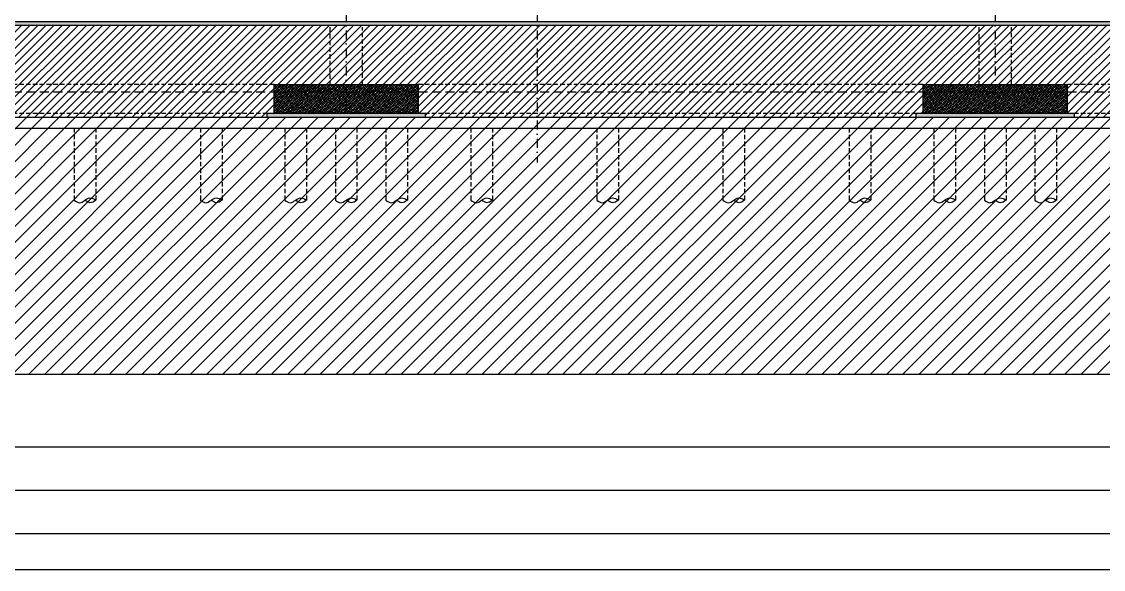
# Model space of a CAD drawing. Header units: centimetres. Extents: x 26569 to 160723, y -3143 to 14565.
# Drawn here: x 107608 to 110608, y -3143 to -1622 of the extents above; entities that cross this region are included whole.
import ezdxf

# ---------------------------------------------------------------- set-up
doc = ezdxf.new("R2010")
doc.units = ezdxf.units.CM
doc.header["$LTSCALE"] = 100
doc.linetypes.add('DASHDOT2', pattern=[0.5, 0.25, -0.125, 0, -0.125])
doc.linetypes.add('HIDDEN2', pattern=[0.1875, 0.125, -0.0625])
for name, color, linetype in [('A-ANNO-GRID', 155, 'DASHDOT2'), ('A-ANNO-TTBL', 157, 'Continuous'), ('A-ELEV-01', 255, 'Continuous'), ('A-HATCH', 253, 'Continuous'), ('A-WALL-INSL', 249, 'Continuous'), ('L-TOPO', 49, 'Continuous'), ('S-CONC', 5, 'Continuous'), ('S-HTCH', 8, 'Continuous')]:
    doc.layers.add(name, color=color, linetype=linetype)

# ---------------------------------------------------------------- blocks, each defined once
blk = doc.blocks.new('JET GROUT')
at = {"linetype": 'HIDDEN2'}
for points in [[(-30, 0), (-30, -200)], [(30, 0), (30, -200)]]:
    blk.add_lwpolyline(points, dxfattribs=at)
blk.add_spline([(-30, -200), (-15.3, -207.2), (13.4, -194.1), (30, -200)], degree=3)
blk.add_open_spline([(0, -200.3), (4.4, -203.3), (14.5, -209.5), (24.5, -203.3), (30, -200)], degree=3, knots=[179.801197, 179.801197, 179.801197, 179.801197, 259.646208, 355.156763, 355.156763, 355.156763, 355.156763])

msp = doc.modelspace()

# ---------------------------------------------------------------- hatches: boundary and pattern name
at = {"layer": 'A-HATCH'}
h = msp.add_hatch(dxfattribs=at)
h.set_pattern_fill('LINE', color=256, scale=10, angle=45, style=0)
h.set_pattern_definition([(45, (106135.94, -7190.227), (-22.45064, 22.45064), [])])
h.paths.add_polyline_path([(126881.01, -1756.54), (126881.01, -2601.62), (101281.01, -2601.62), (101281.01, -1756.54), (102301.76, -1756.54), (102301.76, -1856.54), (102451.76, -1856.54), (102451.76, -1826.54), (102321.78, -1826.54), (102321.78, -1646.54), (103061.73, -1646.54), (103061.73, -1795.54), (102906.73, -1795.54), (102906.73, -1877.54), (102892.73, -1877.54), (102892.73, -1887.54), (123123.73, -1887.54), (123123.73, -1877.54), (123108.73, -1877.54), (123108.73, -1795.54), (122652.23, -1795.54), (122652.23, -1731.54), (122957.73, -1731.55), (125765.67, -1776.54), (125765.99, -1756.54)])
h.paths.add_polyline_path([(102788.51, -1669.74), (102455.56, -1669.74), (102455.56, -1889.32), (102788.51, -1889.32)], flags=16)
h.paths.add_polyline_path([(117434.41, -2194.81), (117733.11, -2194.81), (117733.11, -2377.65), (117434.41, -2377.65)], flags=16)
h.paths.add_polyline_path([(106641, -2194.81), (106939.7, -2194.81), (106939.7, -2377.65), (106641, -2377.65)], flags=16)
h.paths.add_polyline_path([(104417.31, -2194.81), (104716.01, -2194.81), (104716.01, -2377.65), (104417.31, -2377.65)], flags=16)
h = msp.add_hatch(dxfattribs=at)
h.set_pattern_fill('LINE', color=256, scale=5, angle=45, style=0)
h.set_pattern_definition([(45, (106135.94, -7190.227), (-11.22532, 11.22532), [])])
h.paths.add_polyline_path([(103093.73, -1795.54), (103093.73, -1641.54), (104847.73, -1641.54), (104847.73, -1631.54), (120731.73, -1631.54), (120742.73, -1631.54), (122625.73, -1631.54), (122625.73, -1877.54), (122611.23, -1877.54), (122611.23, -1887.54), (121327.73, -1887.54), (121327.73, -1877.54), (121308.23, -1877.04), (121308.23, -1796.04), (120907.23, -1796.04), (120907.23, -1877.54), (120887.73, -1877.54), (120887.73, -1887.54), (119527.73, -1887.54), (119527.73, -1877.54), (119508.23, -1877.54), (119508.23, -1796.04), (119107.23, -1796.04), (119107.23, -1877.54), (119087.73, -1877.54), (119087.73, -1887.54), (117727.73, -1887.54), (117727.73, -1877.54), (117708.23, -1877.54), (117708.23, -1796.04), (117307.23, -1796.04), (117307.23, -1877.54), (117287.73, -1877.54), (117287.73, -1887.54), (115927.73, -1887.54), (115927.73, -1877.54), (115908.23, -1877.54), (115908.23, -1796.04), (115507.23, -1796.04), (115507.23, -1877.54), (115487.73, -1877.54), (115487.73, -1887.54), (114127.73, -1887.54), (114127.73, -1877.54), (114108.23, -1877.54), (114108.23, -1796.04), (113607.23, -1796.04), (113607.23, -1877.54), (113587.73, -1877.54), (113587.73, -1887.54), (112327.73, -1887.54), (112327.73, -1877.54), (112308.23, -1877.54), (112308.23, -1796.04), (111907.23, -1796.04), (111907.23, -1877.54), (111887.73, -1877.54), (111887.73, -1887.54), (110527.73, -1887.54), (110527.73, -1877.54), (110508.23, -1877.54), (110508.23, -1796.04), (110107.23, -1796.04), (110107.23, -1877.54), (110087.73, -1877.54), (110087.73, -1887.54), (108727.73, -1887.54), (108727.73, -1877.54), (108708.23, -1877.54), (108708.23, -1796.04), (108307.23, -1796.04), (108307.23, -1877.54), (108287.73, -1877.54), (108287.73, -1887.54), (106927.73, -1887.54), (106927.73, -1877.54), (106908.23, -1877.54), (106908.23, -1796.04), (106507.23, -1796.04), (106507.23, -1877.54), (106487.73, -1877.54), (106487.73, -1887.54), (105122.73, -1887.54), (105122.73, -1877.54), (105108.23, -1877.54), (105108.73, -1795.54)])
at = {"layer": 'S-HTCH'}
h = msp.add_hatch(dxfattribs=at)
h.set_pattern_fill('AR-CONC', color=256, scale=0.1, style=0)
h.set_pattern_definition([(50, (-26454.642, -0.04), (18.2184669, -1.5939086), [1.905, -20.955]), (355, (-26454.642, -0.04), (-3.5243421, 19.1056845), [1.524, -16.7640584]), (100.451445, (-26453.124, -0.173), (14.6941247, 17.5117752), [1.6190009, -17.8090245]), (46.1842, (-26454.642, 5.04), (27.107904, -4.2042328), [2.8575, -31.4325]), (96.635558, (-26452.383, 4.69), (23.7404134, 24.7426125), [2.4285023, -26.713561]), (351.184151, (-26454.642, 5.04), (23.7404134, 24.7426125), [2.2859967, -25.145973]), (21, (-26452.102, 3.77), (15.1614391, -10.2265198), [1.905, -20.955]), (326, (-26452.102, 3.77), (6.1802028, 18.4187966), [1.524, -16.764]), (71.451445, (-26450.838, 2.917), (21.341642, 8.1922769), [1.6190009, -17.8089938]), (37.5, (-26454.642, -0.04), (0.30886033, 8.4555039), [0, -16.5608, 0, -17.018, 0, -16.8275]), (7.5, (-26454.642, -0.04), (6.68196625, 10.0180575), [0, -9.7028, 0, -16.1798, 0, -6.4135]), (327.5, (-26460.306, -0.04), (13.55905952, -0.5728744), [0, -6.35, 0, -19.812, 0, -26.289]), (317.5, (-26462.846, -0.04), (14.8129181, 2.5426491), [0, -8.255, 0, -13.1572, 0, -18.669])])
h.paths.add_polyline_path([(122625.73, -1621.54), (104862.73, -1621.54), (104862.73, -1631.54), (122625.73, -1631.54)])
h = msp.add_hatch(dxfattribs=at)
h.set_pattern_fill('ANSI33', color=256, style=0, pattern_type=2)
h.set_pattern_definition([(45, (97088.2936, -114.322), (-4.490128, 4.490128), []), (45, (97092.784, -114.322), (-4.490128, 4.490128), [3.175, -1.5875])])
h.paths.add_polyline_path([(108307.73, -1796.54), (108707.73, -1796.54), (108707.73, -1876.54), (108307.73, -1876.54)], flags=0)
h = msp.add_hatch(dxfattribs=at)
h.set_pattern_fill('ANSI33', color=256, style=0, pattern_type=2)
h.set_pattern_definition([(45, (98888.2936, -114.322), (-4.490128, 4.490128), []), (45, (98892.784, -114.322), (-4.490128, 4.490128), [3.175, -1.5875])])
h.paths.add_polyline_path([(110107.73, -1796.54), (110507.73, -1796.54), (110507.73, -1876.54), (110107.73, -1876.54)], flags=0)
h = msp.add_hatch(dxfattribs=at)
h.set_pattern_fill('AR-CONC', color=256, scale=0.1, style=0)
h.set_pattern_definition([(50, (97088.294, -335.302), (18.218467, -1.593909), [1.905, -20.955]), (355, (97088.294, -335.302), (-3.524342, 19.105685), [1.524, -16.764058]), (100.45144, (97089.812, -335.434), (14.694125, 17.511775), [1.619, -17.809024]), (46.1842, (97088.294, -330.222), (27.107904, -4.204233), [2.8575, -31.4325]), (96.63556, (97090.553, -330.572), (23.740413, 24.74261), [2.4285, -26.71356]), (351.18415, (97088.294, -330.222), (23.740413, 24.74261), [2.285997, -25.14597]), (21, (97090.834, -331.492), (15.16144, -10.22652), [1.905, -20.955]), (326, (97090.834, -331.492), (6.180203, 18.418797), [1.524, -16.764]), (71.45144, (97092.097, -332.344), (21.341642, 8.192277), [1.619, -17.808994]), (37.5, (97088.2936, -335.3015), (0.3088603, 8.455504), [0, -16.5608, 0, -17.018, 0, -16.8275]), (7.5, (97088.294, -335.3015), (6.681966, 10.0180575), [0, -9.7028, 0, -16.1798, 0, -6.4135]), (327.5, (97082.6294, -335.3015), (13.5590595, -0.5728744), [0, -6.35, 0, -19.812, 0, -26.289]), (317.5, (97080.09, -335.302), (14.812918, 2.542649), [0, -8.255, 0, -13.1572, 0, -18.669])])
h.paths.add_polyline_path([(108727.73, -1877.54), (108287.73, -1877.54), (108287.73, -1887.54), (108727.73, -1887.54)])
h = msp.add_hatch(dxfattribs=at)
h.set_pattern_fill('AR-CONC', color=256, scale=0.1, style=0)
h.set_pattern_definition([(50, (98888.294, -335.302), (18.218467, -1.593909), [1.905, -20.955]), (355, (98888.294, -335.302), (-3.524342, 19.105685), [1.524, -16.764058]), (100.45144, (98889.812, -335.434), (14.694125, 17.511775), [1.619, -17.809024]), (46.1842, (98888.294, -330.222), (27.107904, -4.204233), [2.8575, -31.4325]), (96.63556, (98890.553, -330.572), (23.740413, 24.74261), [2.4285, -26.71356]), (351.18415, (98888.294, -330.222), (23.740413, 24.74261), [2.285997, -25.14597]), (21, (98890.834, -331.492), (15.16144, -10.22652), [1.905, -20.955]), (326, (98890.834, -331.492), (6.180203, 18.418797), [1.524, -16.764]), (71.45144, (98892.097, -332.344), (21.341642, 8.192277), [1.619, -17.808994]), (37.5, (98888.2936, -335.3015), (0.3088603, 8.455504), [0, -16.5608, 0, -17.018, 0, -16.8275]), (7.5, (98888.294, -335.3015), (6.681966, 10.0180575), [0, -9.7028, 0, -16.1798, 0, -6.4135]), (327.5, (98882.6294, -335.3015), (13.5590595, -0.5728744), [0, -6.35, 0, -19.812, 0, -26.289]), (317.5, (98880.09, -335.302), (14.812918, 2.542649), [0, -8.255, 0, -13.1572, 0, -18.669])])
h.paths.add_polyline_path([(110527.73, -1877.54), (110087.73, -1877.54), (110087.73, -1887.54), (110527.73, -1887.54)])

# ---------------------------------------------------------------- linework, layer by layer
at = {"layer": 'A-ANNO-GRID'}
for points in [[(108507.73, -143.45), (108507.73, -1876.54)], [(109037.73, -143.45), (109037.73, -2013.45)], [(110307.73, -143.45), (110307.73, -1876.54)]]:
    msp.add_lwpolyline(points, dxfattribs=at)
at = {"layer": 'A-ANNO-TTBL'}
for points in [[(157421.04, -3142.83), (157421.04, 9557.17), (26568.76, 9557.19), (26568.76, -3142.81)], [(157321.04, -3042.83), (157321.04, 9457.17), (26668.76, 9457.19), (26668.76, -3042.81)]]:
    msp.add_lwpolyline(points, close=True, dxfattribs=at)
for points in [[(48081.01, -2802.87), (153081.03, -2802.87)], [(48081.01, -2922.85), (153081.03, -2922.85)]]:
    msp.add_lwpolyline(points, dxfattribs=at)
at = {"layer": 'A-ELEV-01'}
msp.add_line((102677.73, -1917.54), (123337.73, -1917.54), dxfattribs=at)
at = {"layer": 'A-ELEV-01', "linetype": 'HIDDEN2'}
for points in [[(108462.73, -1637.54), (108462.73, -1796.54)], [(108552.73, -1796.54), (108552.73, -1637.54)], [(110262.73, -1637.54), (110262.73, -1796.54)], [(110352.73, -1796.54), (110352.73, -1637.54)], [(108307.73, -1796.54), (106907.73, -1796.54)], [(110107.73, -1796.54), (108707.73, -1796.54)], [(111907.73, -1796.54), (110507.73, -1796.54)], [(106907.73, -1876.54), (108307.73, -1876.54)], [(108707.73, -1876.54), (110107.73, -1876.54)], [(110507.73, -1876.54), (111907.73, -1876.54)]]:
    msp.add_lwpolyline(points, dxfattribs=at)
at = {"layer": 'A-HATCH'}
msp.add_lwpolyline([(126881.01, -2601.62), (101281.01, -2601.62), (101281.01, -1756.54), (102301.76, -1756.54), (102301.76, -1856.54), (102451.76, -1856.54), (102451.76, -1826.54), (102321.78, -1826.54), (102321.78, -1646.54), (103061.73, -1646.54), (103061.73, -1795.54), (102906.73, -1795.54), (102906.73, -1877.54), (102892.73, -1877.54), (102892.73, -1887.54), (123123.73, -1887.54)], dxfattribs=at)
at = {"layer": 'A-WALL-INSL', "linetype": 'HIDDEN2', "ltscale": 0.5, "const_width": 1}
for points in [[(108307.23, -1796.04), (108708.23, -1796.04), (108708.23, -1877.04), (108307.23, -1877.04)], [(110107.23, -1796.04), (110508.23, -1796.04), (110508.23, -1877.04), (110107.23, -1877.04)]]:
    msp.add_lwpolyline(points, close=True, dxfattribs=at)
at = {"layer": 'L-TOPO', "color": 1, "linetype": 'HIDDEN2', "ltscale": 2}
msp.add_lwpolyline([(102321.78, -1756.54), (103646.06, -1816.54), (120411.56, -1816.54), (125765.67, -1776.54)], dxfattribs=at)
at = {"layer": 'S-CONC'}
for p, q in [((115592.73, -1622.54), (104862.73, -1622.54)), ((104862.73, -1631.54), (122625.73, -1631.54))]:
    msp.add_line(p, q, dxfattribs=at)
for points in [[(108307.73, -1796.54), (108707.73, -1796.54), (108707.73, -1876.54), (108307.73, -1876.54)], [(110107.73, -1796.54), (110507.73, -1796.54), (110507.73, -1876.54), (110107.73, -1876.54)], [(108727.73, -1877.54), (108287.73, -1877.54), (108287.73, -1887.54), (108727.73, -1887.54)], [(110527.73, -1877.54), (110087.73, -1877.54), (110087.73, -1887.54), (110527.73, -1887.54)]]:
    msp.add_lwpolyline(points, close=True, dxfattribs=at)

# ---------------------------------------------------------------- block references
at = {"layer": 'A-ELEV-01'}
for p in [(107783.6, -1917.54), (108133.6, -1917.54), (108367.73, -1917.54), (108507.73, -1917.54), (108647.73, -1917.54), (108883.6, -1917.54), (109232.73, -1917.54), (109582.73, -1917.54), (109932.73, -1917.54), (110167.73, -1917.54), (110307.73, -1917.54), (110447.73, -1917.54)]:
    msp.add_blockref('JET GROUT', p, dxfattribs=at)

doc.saveas('drawing.dxf')
